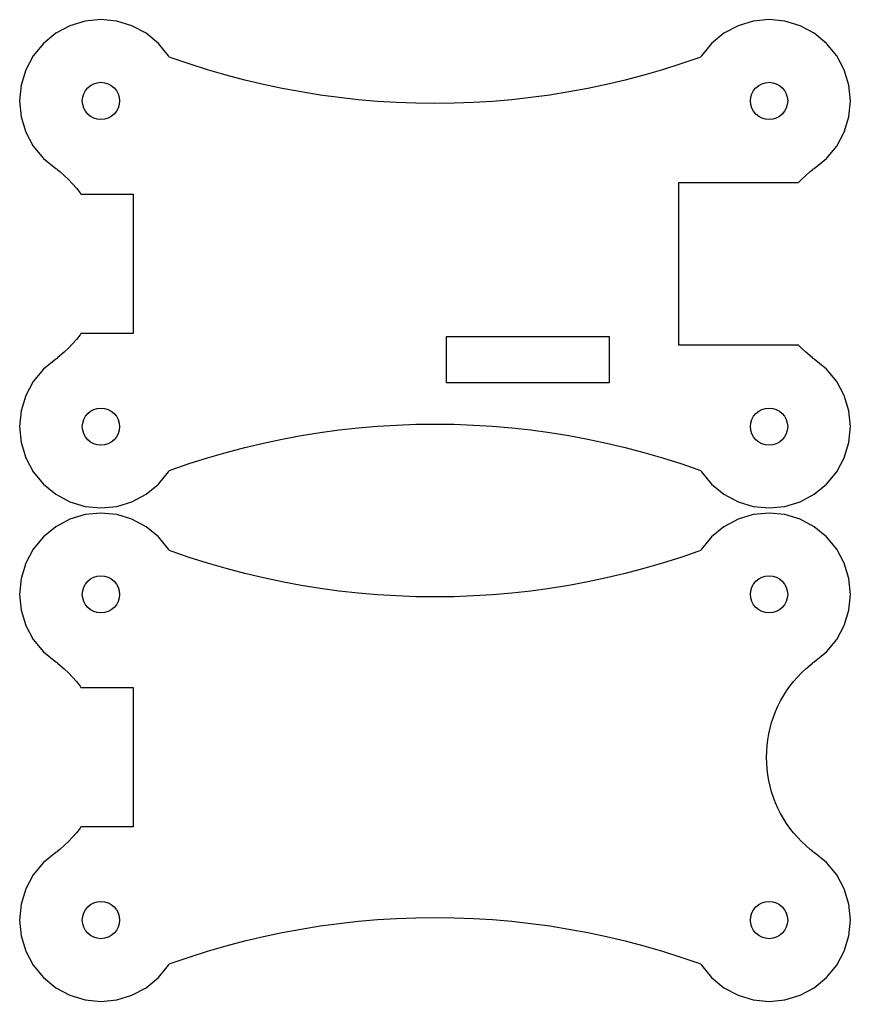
# Model space of a CAD drawing. Header units: metres. Extents: x -11 to 61, y -96 to 74.
# Drawn here: x -10.8 to 60.8, y -10.8 to 73.8 of the extents above; entities that cross this region are included whole.
import ezdxf

# ---------------------------------------------------------------- set-up
doc = ezdxf.new("R2010")
doc.units = ezdxf.units.M

msp = doc.modelspace()

# ---------------------------------------------------------------- linework, layer by layer
for p, q in [((-5.1438, 73.6437), (-6.45695, 73.2453)), ((-3.77817, 73.7782), (-5.1438, 73.6437)), ((-2.41254, 73.6437), (-3.77817, 73.7782)), ((-1.09938, 73.2453), (-2.41254, 73.6437)), ((52.4125, 73.6437), (51.0994, 73.2453)), ((53.7782, 73.7782), (52.4125, 73.6437)), ((55.1438, 73.6437), (53.7782, 73.7782)), ((56.457, 73.2453), (55.1438, 73.6437)), ((-6.45695, 73.2453), (-7.66716, 72.5984)), ((0.11081, 72.5984), (-1.09938, 73.2453)), ((51.0994, 73.2453), (49.8892, 72.5984)), ((57.6672, 72.5984), (56.457, 73.2453)), ((-7.66716, 72.5984), (-8.72792, 71.7279)), ((1.17157, 71.7279), (0.11081, 72.5984)), ((49.8892, 72.5984), (48.8284, 71.7279)), ((58.7279, 71.7279), (57.6672, 72.5984)), ((-8.72792, 71.7279), (-9.59845, 70.6672)), ((2.0421, 70.6672), (1.17157, 71.7279)), ((48.8284, 71.7279), (47.9579, 70.6672)), ((59.5984, 70.6672), (58.7279, 71.7279)), ((-9.59845, 70.6672), (-10.2453, 69.457)), ((2.10133, 70.5563), (2.0421, 70.6672)), ((2.11992, 70.5563), (2.10133, 70.5563)), ((2.2709, 70.5002), (2.11992, 70.5563)), ((3.8367, 69.9615), (2.2709, 70.5002)), ((47.7291, 70.5002), (46.1633, 69.9615)), ((47.8801, 70.5563), (47.7291, 70.5002)), ((47.8987, 70.5563), (47.8801, 70.5563)), ((47.9579, 70.6672), (47.8987, 70.5563)), ((60.2453, 69.457), (59.5984, 70.6672)), ((-10.2453, 69.457), (-10.6437, 68.1438)), ((5.41524, 69.4615), (3.8367, 69.9615)), ((7.00557, 69.0003), (5.41524, 69.4615)), ((44.5847, 69.4615), (42.9944, 69.0003)), ((46.1633, 69.9615), (44.5847, 69.4615)), ((60.6437, 68.1438), (60.2453, 69.457)), ((8.60675, 68.5783), (7.00557, 69.0003)), ((10.2178, 68.1956), (8.60675, 68.5783)), ((41.3932, 68.5783), (39.7822, 68.1956)), ((42.9944, 69.0003), (41.3932, 68.5783)), ((-10.6437, 68.1438), (-10.7782, 66.7782)), ((-5.25638, 67.3905), (-5.10852, 67.6671)), ((-5.10852, 67.6671), (-4.90953, 67.9095)), ((-4.90953, 67.9095), (-4.66708, 68.1085)), ((-4.66708, 68.1085), (-4.39046, 68.2564)), ((-4.39046, 68.2564), (-4.09032, 68.3474)), ((-4.09032, 68.3474), (-3.77817, 68.3782)), ((-3.77817, 68.3782), (-3.46602, 68.3474)), ((-3.46602, 68.3474), (-3.16588, 68.2564)), ((-3.16588, 68.2564), (-2.88925, 68.1085)), ((-2.88925, 68.1085), (-2.64679, 67.9095)), ((-2.64679, 67.9095), (-2.44781, 67.6671)), ((-2.44781, 67.6671), (-2.29996, 67.3905)), ((11.8378, 67.8527), (10.2178, 68.1956)), ((13.4656, 67.5496), (11.8378, 67.8527)), ((38.1622, 67.8527), (36.5343, 67.5496)), ((39.7822, 68.1956), (38.1622, 67.8527)), ((52.3, 67.3905), (52.4478, 67.6671)), ((52.4478, 67.6671), (52.6468, 67.9095)), ((52.6468, 67.9095), (52.8893, 68.1085)), ((52.8893, 68.1085), (53.1659, 68.2564)), ((53.1659, 68.2564), (53.466, 68.3474)), ((53.466, 68.3474), (53.7782, 68.3782)), ((53.7782, 68.3782), (54.0903, 68.3474)), ((54.0903, 68.3474), (54.3905, 68.2564)), ((54.3905, 68.2564), (54.6671, 68.1085)), ((54.6671, 68.1085), (54.9095, 67.9095)), ((54.9095, 67.9095), (55.1085, 67.6671)), ((55.1085, 67.6671), (55.2564, 67.3905)), ((60.7782, 66.7782), (60.6437, 68.1438)), ((-5.37817, 66.7782), (-5.34743, 67.0903)), ((-5.34743, 67.0903), (-5.25638, 67.3905)), ((-2.29996, 67.3905), (-2.20891, 67.0903)), ((-2.20891, 67.0903), (-2.17816, 66.7782)), ((15.1005, 67.2866), (13.4656, 67.5496)), ((16.7413, 67.0637), (15.1005, 67.2866)), ((18.387, 66.8812), (16.7413, 67.0637)), ((20.0368, 66.7392), (18.387, 66.8812)), ((31.613, 66.8812), (29.9632, 66.7392)), ((33.2587, 67.0637), (31.613, 66.8812)), ((34.8995, 67.2866), (33.2587, 67.0637)), ((36.5343, 67.5496), (34.8995, 67.2866)), ((52.1782, 66.7782), (52.2089, 67.0903)), ((52.2089, 67.0903), (52.3, 67.3905)), ((55.2564, 67.3905), (55.3474, 67.0903)), ((55.3474, 67.0903), (55.3782, 66.7782)), ((-10.7782, 66.7782), (-10.6437, 65.4125)), ((-5.34743, 66.466), (-5.37817, 66.7782)), ((-5.25638, 66.1659), (-5.34743, 66.466)), ((-5.10852, 65.8893), (-5.25638, 66.1659)), ((-2.29996, 66.1659), (-2.44781, 65.8893)), ((-2.20891, 66.466), (-2.29996, 66.1659)), ((-2.17816, 66.7782), (-2.20891, 66.466)), ((21.6895, 66.6376), (20.0368, 66.7392)), ((23.3443, 66.5767), (21.6895, 66.6376)), ((25, 66.5563), (23.3443, 66.5767)), ((26.6557, 66.5767), (25, 66.5563)), ((28.3105, 66.6376), (26.6557, 66.5767)), ((29.9632, 66.7392), (28.3105, 66.6376)), ((52.2089, 66.466), (52.1782, 66.7782)), ((52.3, 66.1659), (52.2089, 66.466)), ((52.4478, 65.8893), (52.3, 66.1659)), ((55.2564, 66.1659), (55.1085, 65.8893)), ((55.3474, 66.466), (55.2564, 66.1659)), ((55.3782, 66.7782), (55.3474, 66.466)), ((60.6437, 65.4125), (60.7782, 66.7782)), ((-10.6437, 65.4125), (-10.2453, 64.0994)), ((-4.90953, 65.6468), (-5.10852, 65.8893)), ((-4.66708, 65.4478), (-4.90953, 65.6468)), ((-4.39046, 65.3), (-4.66708, 65.4478)), ((-4.09032, 65.2089), (-4.39046, 65.3)), ((-3.77817, 65.1782), (-4.09032, 65.2089)), ((-3.46602, 65.2089), (-3.77817, 65.1782)), ((-3.16588, 65.3), (-3.46602, 65.2089)), ((-2.88925, 65.4478), (-3.16588, 65.3)), ((-2.64679, 65.6468), (-2.88925, 65.4478)), ((-2.44781, 65.8893), (-2.64679, 65.6468)), ((52.6468, 65.6468), (52.4478, 65.8893)), ((52.8893, 65.4478), (52.6468, 65.6468)), ((53.1659, 65.3), (52.8893, 65.4478)), ((53.466, 65.2089), (53.1659, 65.3)), ((53.7782, 65.1782), (53.466, 65.2089)), ((54.0903, 65.2089), (53.7782, 65.1782)), ((54.3905, 65.3), (54.0903, 65.2089)), ((54.6671, 65.4478), (54.3905, 65.3)), ((54.9095, 65.6468), (54.6671, 65.4478)), ((55.1085, 65.8893), (54.9095, 65.6468)), ((60.2453, 64.0994), (60.6437, 65.4125)), ((-10.2453, 64.0994), (-9.59845, 62.8892)), ((59.5984, 62.8892), (60.2453, 64.0994)), ((-9.59845, 62.8892), (-8.72792, 61.8284)), ((58.7279, 61.8284), (59.5984, 62.8892)), ((-8.72792, 61.8284), (-7.66716, 60.9579)), ((57.6672, 60.9579), (58.7279, 61.8284)), ((-7.66716, 60.9579), (-7.55634, 60.8987)), ((-7.55634, 60.8987), (-7.55634, 60.8816)), ((-7.55634, 60.8816), (-7.31221, 60.6911)), ((57.3122, 60.6911), (57.5563, 60.8816)), ((57.5563, 60.8987), (57.6672, 60.9579)), ((57.5563, 60.8816), (57.5563, 60.8987)), ((-7.31221, 60.6911), (-6.9304, 60.3618)), ((-6.9304, 60.3618), (-6.56523, 60.0141)), ((56.5652, 60.0141), (56.9304, 60.3618)), ((56.9304, 60.3618), (57.3122, 60.6911)), ((-6.56523, 60.0141), (-6.21754, 59.6489)), ((-6.21754, 59.6489), (-5.8882, 59.2671)), ((-5.8882, 59.2671), (-5.57799, 58.8696)), ((46, 45.75), (46, 59.75)), ((46, 59.75), (56.3138, 59.75)), ((56.3138, 59.75), (56.5652, 60.0141)), ((-5.57799, 58.8696), (-5.49376, 58.75)), ((-5.49376, 58.75), (-1, 58.75)), ((-1, 58.75), (-1, 46.75)), ((-5.57799, 46.6304), (-5.8882, 46.2329)), ((-5.49374, 46.75), (-5.57799, 46.6304)), ((-1, 46.75), (-5.49374, 46.75)), ((-6.21754, 45.8511), (-6.56523, 45.4859)), ((-5.8882, 46.2329), (-6.21754, 45.8511)), ((26, 42.5), (26, 46.5)), ((26, 46.5), (40, 46.5)), ((40, 46.5), (40, 42.5)), ((56.3138, 45.75), (46, 45.75)), ((56.5652, 45.4859), (56.3138, 45.75)), ((-6.9304, 45.1382), (-7.31221, 44.8089)), ((-6.56523, 45.4859), (-6.9304, 45.1382)), ((56.9304, 45.1382), (56.5652, 45.4859)), ((57.3122, 44.8089), (56.9304, 45.1382)), ((-7.66716, 44.5421), (-8.72792, 43.6716)), ((-7.55634, 44.6013), (-7.66716, 44.5421)), ((-7.31221, 44.8089), (-7.55634, 44.6184)), ((-7.55634, 44.6184), (-7.55634, 44.6013)), ((57.5563, 44.6184), (57.3122, 44.8089)), ((57.5563, 44.6013), (57.5563, 44.6184)), ((57.6672, 44.5421), (57.5563, 44.6013)), ((58.7279, 43.6716), (57.6672, 44.5421)), ((-8.72792, 43.6716), (-9.59845, 42.6108)), ((59.5984, 42.6108), (58.7279, 43.6716)), ((-9.59845, 42.6108), (-10.2453, 41.4006)), ((40, 42.5), (26, 42.5)), ((60.2453, 41.4006), (59.5984, 42.6108)), ((-10.2453, 41.4006), (-10.6437, 40.0875)), ((60.6437, 40.0875), (60.2453, 41.4006)), ((-10.6437, 40.0875), (-10.7782, 38.7218)), ((-5.10852, 39.6107), (-4.90953, 39.8532)), ((-4.90953, 39.8532), (-4.66708, 40.0522)), ((-4.66708, 40.0522), (-4.39046, 40.2)), ((-4.39046, 40.2), (-4.09032, 40.2911)), ((-4.09032, 40.2911), (-3.77817, 40.3218)), ((-3.77817, 40.3218), (-3.46602, 40.2911)), ((-3.46602, 40.2911), (-3.16588, 40.2)), ((-3.16588, 40.2), (-2.88925, 40.0522)), ((-2.88925, 40.0522), (-2.64679, 39.8532)), ((-2.64679, 39.8532), (-2.44781, 39.6107)), ((52.4478, 39.6107), (52.6468, 39.8532)), ((52.6468, 39.8532), (52.8893, 40.0522)), ((52.8893, 40.0522), (53.1659, 40.2)), ((53.1659, 40.2), (53.466, 40.2911)), ((53.466, 40.2911), (53.7782, 40.3218)), ((53.7782, 40.3218), (54.0903, 40.2911)), ((54.0903, 40.2911), (54.3905, 40.2)), ((54.3905, 40.2), (54.6671, 40.0522)), ((54.6671, 40.0522), (54.9095, 39.8532)), ((54.9095, 39.8532), (55.1085, 39.6107)), ((60.7782, 38.7218), (60.6437, 40.0875)), ((-5.37817, 38.7218), (-5.34743, 39.034)), ((-5.34743, 39.034), (-5.25638, 39.3341)), ((-5.25638, 39.3341), (-5.10852, 39.6107)), ((-2.44781, 39.6107), (-2.29996, 39.3341)), ((-2.29996, 39.3341), (-2.20891, 39.034)), ((-2.20891, 39.034), (-2.17816, 38.7218)), ((21.6895, 38.8624), (23.3443, 38.9233)), ((23.3443, 38.9233), (25, 38.9437)), ((25, 38.9437), (26.6557, 38.9233)), ((26.6557, 38.9233), (28.3105, 38.8624)), ((52.1782, 38.7218), (52.2089, 39.034)), ((52.2089, 39.034), (52.3, 39.3341)), ((52.3, 39.3341), (52.4478, 39.6107)), ((55.1085, 39.6107), (55.2564, 39.3341)), ((55.2564, 39.3341), (55.3474, 39.034)), ((55.3474, 39.034), (55.3782, 38.7218)), ((-10.7782, 38.7218), (-10.6437, 37.3562)), ((-5.34743, 38.4097), (-5.37817, 38.7218)), ((-5.25638, 38.1095), (-5.34743, 38.4097)), ((-5.10852, 37.8329), (-5.25638, 38.1095)), ((-2.29996, 38.1095), (-2.44781, 37.8329)), ((-2.20891, 38.4097), (-2.29996, 38.1095)), ((-2.17816, 38.7218), (-2.20891, 38.4097)), ((13.4656, 37.9504), (15.1005, 38.2134)), ((15.1005, 38.2134), (16.7413, 38.4363)), ((16.7413, 38.4363), (18.387, 38.6188)), ((18.387, 38.6188), (20.0368, 38.7608)), ((20.0368, 38.7608), (21.6895, 38.8624)), ((28.3105, 38.8624), (29.9632, 38.7608)), ((29.9632, 38.7608), (31.613, 38.6188)), ((31.613, 38.6188), (33.2587, 38.4363)), ((33.2587, 38.4363), (34.8995, 38.2134)), ((34.8995, 38.2134), (36.5343, 37.9504)), ((52.2089, 38.4097), (52.1782, 38.7218)), ((52.3, 38.1095), (52.2089, 38.4097)), ((52.4478, 37.8329), (52.3, 38.1095)), ((55.2564, 38.1095), (55.1085, 37.8329)), ((55.3474, 38.4097), (55.2564, 38.1095)), ((55.3782, 38.7218), (55.3474, 38.4097)), ((60.6437, 37.3562), (60.7782, 38.7218)), ((-10.6437, 37.3562), (-10.2453, 36.043)), ((-4.90953, 37.5905), (-5.10852, 37.8329)), ((-4.66708, 37.3915), (-4.90953, 37.5905)), ((-4.39046, 37.2436), (-4.66708, 37.3915)), ((-4.09032, 37.1526), (-4.39046, 37.2436)), ((-3.16588, 37.2436), (-3.46602, 37.1526)), ((-2.88925, 37.3915), (-3.16588, 37.2436)), ((-2.64679, 37.5905), (-2.88925, 37.3915)), ((-2.44781, 37.8329), (-2.64679, 37.5905)), ((8.60675, 36.9217), (10.2178, 37.3044)), ((10.2178, 37.3044), (11.8378, 37.6473)), ((11.8378, 37.6473), (13.4656, 37.9504)), ((36.5343, 37.9504), (38.1622, 37.6473)), ((38.1622, 37.6473), (39.7822, 37.3044)), ((39.7822, 37.3044), (41.3932, 36.9217)), ((52.6468, 37.5905), (52.4478, 37.8329)), ((52.8893, 37.3915), (52.6468, 37.5905)), ((53.1659, 37.2436), (52.8893, 37.3915)), ((53.466, 37.1526), (53.1659, 37.2436)), ((54.3905, 37.2436), (54.0903, 37.1526)), ((54.6671, 37.3915), (54.3905, 37.2436)), ((54.9095, 37.5905), (54.6671, 37.3915)), ((55.1085, 37.8329), (54.9095, 37.5905)), ((60.2453, 36.043), (60.6437, 37.3562)), ((-3.77817, 37.1218), (-4.09032, 37.1526)), ((-3.46602, 37.1526), (-3.77817, 37.1218)), ((5.41524, 36.0385), (7.00557, 36.4997)), ((7.00557, 36.4997), (8.60675, 36.9217)), ((41.3932, 36.9217), (42.9944, 36.4997)), ((42.9944, 36.4997), (44.5847, 36.0385)), ((53.7782, 37.1218), (53.466, 37.1526)), ((54.0903, 37.1526), (53.7782, 37.1218)), ((-10.2453, 36.043), (-9.59845, 34.8328)), ((2.2709, 34.9998), (3.8367, 35.5385)), ((3.8367, 35.5385), (5.41524, 36.0385)), ((44.5847, 36.0385), (46.1633, 35.5385)), ((46.1633, 35.5385), (47.7291, 34.9998)), ((59.5984, 34.8328), (60.2453, 36.043)), ((-9.59845, 34.8328), (-8.72792, 33.7721)), ((1.17157, 33.7721), (2.0421, 34.8328)), ((2.0421, 34.8328), (2.10133, 34.9437)), ((2.10133, 34.9437), (2.11992, 34.9437)), ((2.11992, 34.9437), (2.2709, 34.9998)), ((47.7291, 34.9998), (47.8801, 34.9437)), ((47.8801, 34.9437), (47.8987, 34.9437)), ((47.8987, 34.9437), (47.9579, 34.8328)), ((47.9579, 34.8328), (48.8284, 33.7721)), ((58.7279, 33.7721), (59.5984, 34.8328)), ((-8.72792, 33.7721), (-7.66716, 32.9016)), ((0.11081, 32.9016), (1.17157, 33.7721)), ((48.8284, 33.7721), (49.8892, 32.9016)), ((57.6672, 32.9016), (58.7279, 33.7721)), ((-7.66716, 32.9016), (-6.45695, 32.2547)), ((-6.45695, 32.2547), (-5.1438, 31.8563)), ((-2.41254, 31.8563), (-1.09938, 32.2547)), ((-1.09938, 32.2547), (0.11081, 32.9016)), ((49.8892, 32.9016), (51.0994, 32.2547)), ((51.0994, 32.2547), (52.4125, 31.8563)), ((55.1438, 31.8563), (56.457, 32.2547)), ((56.457, 32.2547), (57.6672, 32.9016)), ((-5.1438, 31.8563), (-3.77817, 31.7218)), ((-3.77817, 31.7218), (-2.41254, 31.8563)), ((52.4125, 31.8563), (53.7782, 31.7218)), ((53.7782, 31.7218), (55.1438, 31.8563)), ((-6.45695, 30.7453), (-7.66716, 30.0984)), ((-5.1438, 31.1437), (-6.45695, 30.7453)), ((-3.77817, 31.2782), (-5.1438, 31.1437)), ((-2.41254, 31.1437), (-3.77817, 31.2782)), ((-1.09938, 30.7453), (-2.41254, 31.1437)), ((0.11081, 30.0984), (-1.09938, 30.7453)), ((51.0994, 30.7453), (49.8892, 30.0984)), ((52.4125, 31.1437), (51.0994, 30.7453)), ((53.7782, 31.2782), (52.4125, 31.1437)), ((55.1438, 31.1437), (53.7782, 31.2782)), ((56.457, 30.7453), (55.1438, 31.1437)), ((57.6672, 30.0984), (56.457, 30.7453)), ((-7.66716, 30.0984), (-8.72792, 29.2279)), ((1.17157, 29.2279), (0.11081, 30.0984)), ((49.8892, 30.0984), (48.8284, 29.2279)), ((58.7279, 29.2279), (57.6672, 30.0984)), ((-8.72792, 29.2279), (-9.59845, 28.1672)), ((2.0421, 28.1672), (1.17157, 29.2279)), ((48.8284, 29.2279), (47.9579, 28.1672)), ((59.5984, 28.1672), (58.7279, 29.2279)), ((-9.59845, 28.1672), (-10.2453, 26.957)), ((2.10133, 28.0563), (2.0421, 28.1672)), ((2.11992, 28.0563), (2.10133, 28.0563)), ((2.2709, 28.0002), (2.11992, 28.0563)), ((3.8367, 27.4615), (2.2709, 28.0002)), ((47.7291, 28.0002), (46.1633, 27.4615)), ((47.8801, 28.0563), (47.7291, 28.0002)), ((47.8987, 28.0563), (47.8801, 28.0563)), ((47.9579, 28.1672), (47.8987, 28.0563)), ((60.2453, 26.957), (59.5984, 28.1672)), ((5.41524, 26.9615), (3.8367, 27.4615)), ((46.1633, 27.4615), (44.5847, 26.9615)), ((-10.2453, 26.957), (-10.6437, 25.6438)), ((7.00557, 26.5003), (5.41524, 26.9615)), ((8.60675, 26.0783), (7.00557, 26.5003)), ((42.9944, 26.5003), (41.3932, 26.0783)), ((44.5847, 26.9615), (42.9944, 26.5003)), ((60.6437, 25.6438), (60.2453, 26.957)), ((-10.6437, 25.6438), (-10.7782, 24.2782)), ((-5.10852, 25.1671), (-4.90953, 25.4095)), ((-4.90953, 25.4095), (-4.66708, 25.6085)), ((-4.66708, 25.6085), (-4.39046, 25.7564)), ((-4.39046, 25.7564), (-4.09032, 25.8474)), ((-4.09032, 25.8474), (-3.77817, 25.8782)), ((-3.77817, 25.8782), (-3.46602, 25.8474)), ((-3.46602, 25.8474), (-3.16588, 25.7564)), ((-3.16588, 25.7564), (-2.88925, 25.6085)), ((-2.88925, 25.6085), (-2.64679, 25.4095)), ((-2.64679, 25.4095), (-2.44781, 25.1671)), ((10.2178, 25.6956), (8.60675, 26.0783)), ((11.8378, 25.3527), (10.2178, 25.6956)), ((39.7822, 25.6956), (38.1622, 25.3527)), ((41.3932, 26.0783), (39.7822, 25.6956)), ((52.4478, 25.1671), (52.6468, 25.4095)), ((52.6468, 25.4095), (52.8893, 25.6085)), ((52.8893, 25.6085), (53.1659, 25.7564)), ((53.1659, 25.7564), (53.466, 25.8474)), ((53.466, 25.8474), (53.7782, 25.8782)), ((53.7782, 25.8782), (54.0903, 25.8474)), ((54.0903, 25.8474), (54.3905, 25.7564)), ((54.3905, 25.7564), (54.6671, 25.6085)), ((54.6671, 25.6085), (54.9095, 25.4095)), ((54.9095, 25.4095), (55.1085, 25.1671)), ((60.7782, 24.2782), (60.6437, 25.6438)), ((-5.37817, 24.2782), (-5.34743, 24.5903)), ((-5.34743, 24.5903), (-5.25638, 24.8905)), ((-5.25638, 24.8905), (-5.10852, 25.1671)), ((-2.44781, 25.1671), (-2.29996, 24.8905)), ((-2.29996, 24.8905), (-2.20891, 24.5903)), ((-2.20891, 24.5903), (-2.17816, 24.2782)), ((13.4656, 25.0496), (11.8378, 25.3527)), ((15.1005, 24.7866), (13.4656, 25.0496)), ((16.7413, 24.5637), (15.1005, 24.7866)), ((18.387, 24.3812), (16.7413, 24.5637)), ((33.2587, 24.5637), (31.613, 24.3812)), ((34.8995, 24.7866), (33.2587, 24.5637)), ((36.5343, 25.0496), (34.8995, 24.7866)), ((38.1622, 25.3527), (36.5343, 25.0496)), ((52.1782, 24.2782), (52.2089, 24.5903)), ((52.2089, 24.5903), (52.3, 24.8905)), ((52.3, 24.8905), (52.4478, 25.1671)), ((55.1085, 25.1671), (55.2564, 24.8905)), ((55.2564, 24.8905), (55.3474, 24.5903)), ((55.3474, 24.5903), (55.3782, 24.2782)), ((-10.7782, 24.2782), (-10.6437, 22.9125)), ((-5.34743, 23.966), (-5.37817, 24.2782)), ((-5.25638, 23.6659), (-5.34743, 23.966)), ((-2.20891, 23.966), (-2.29996, 23.6659)), ((-2.17816, 24.2782), (-2.20891, 23.966)), ((20.0368, 24.2392), (18.387, 24.3812)), ((21.6895, 24.1376), (20.0368, 24.2392)), ((23.3443, 24.0767), (21.6895, 24.1376)), ((25, 24.0563), (23.3443, 24.0767)), ((26.6557, 24.0767), (25, 24.0563)), ((28.3105, 24.1376), (26.6557, 24.0767)), ((29.9632, 24.2392), (28.3105, 24.1376)), ((31.613, 24.3812), (29.9632, 24.2392)), ((52.2089, 23.966), (52.1782, 24.2782)), ((52.3, 23.6659), (52.2089, 23.966)), ((55.3474, 23.966), (55.2564, 23.6659)), ((55.3782, 24.2782), (55.3474, 23.966)), ((60.6437, 22.9125), (60.7782, 24.2782)), ((-10.6437, 22.9125), (-10.2453, 21.5994)), ((-5.10852, 23.3893), (-5.25638, 23.6659)), ((-4.90953, 23.1468), (-5.10852, 23.3893)), ((-4.66708, 22.9478), (-4.90953, 23.1468)), ((-4.39046, 22.8), (-4.66708, 22.9478)), ((-2.88925, 22.9478), (-3.16588, 22.8)), ((-2.64679, 23.1468), (-2.88925, 22.9478)), ((-2.44781, 23.3893), (-2.64679, 23.1468)), ((-2.29996, 23.6659), (-2.44781, 23.3893)), ((52.4478, 23.3893), (52.3, 23.6659)), ((52.6468, 23.1468), (52.4478, 23.3893)), ((52.8893, 22.9478), (52.6468, 23.1468)), ((53.1659, 22.8), (52.8893, 22.9478)), ((54.6671, 22.9478), (54.3905, 22.8)), ((54.9095, 23.1468), (54.6671, 22.9478)), ((55.1085, 23.3893), (54.9095, 23.1468)), ((55.2564, 23.6659), (55.1085, 23.3893)), ((60.2453, 21.5994), (60.6437, 22.9125)), ((-4.09032, 22.7089), (-4.39046, 22.8)), ((-3.77817, 22.6782), (-4.09032, 22.7089)), ((-3.46602, 22.7089), (-3.77817, 22.6782)), ((-3.16588, 22.8), (-3.46602, 22.7089)), ((53.466, 22.7089), (53.1659, 22.8)), ((53.7782, 22.6782), (53.466, 22.7089)), ((54.0903, 22.7089), (53.7782, 22.6782)), ((54.3905, 22.8), (54.0903, 22.7089)), ((-10.2453, 21.5994), (-9.59845, 20.3892)), ((59.5984, 20.3892), (60.2453, 21.5994)), ((-9.59845, 20.3892), (-8.72792, 19.3284)), ((58.7279, 19.3284), (59.5984, 20.3892)), ((-8.72792, 19.3284), (-7.66716, 18.4579)), ((57.6672, 18.4579), (58.7279, 19.3284)), ((-7.66716, 18.4579), (-7.55634, 18.3987)), ((-7.55634, 18.3987), (-7.55634, 18.3816)), ((-7.55634, 18.3816), (-7.31221, 18.1911)), ((-7.31221, 18.1911), (-6.9304, 17.8618)), ((-6.9304, 17.8618), (-6.56523, 17.5141)), ((56.5652, 17.5141), (56.9304, 17.8618)), ((56.9304, 17.8618), (57.3122, 18.1911)), ((57.3122, 18.1911), (57.5563, 18.3816)), ((57.5563, 18.3987), (57.6672, 18.4579)), ((57.5563, 18.3816), (57.5563, 18.3987)), ((-6.56523, 17.5141), (-6.21754, 17.1489)), ((-6.21754, 17.1489), (-5.8882, 16.7671)), ((55.8882, 16.7671), (56.2175, 17.1489)), ((56.2175, 17.1489), (56.5652, 17.5141)), ((-5.8882, 16.7671), (-5.57799, 16.3696)), ((-5.57799, 16.3696), (-5.49376, 16.25)), ((-5.49376, 16.25), (-1, 16.25)), ((-1, 16.25), (-1, 4.25)), ((55.2877, 15.9574), (55.578, 16.3696)), ((55.578, 16.3696), (55.8882, 16.7671)), ((54.7694, 15.0927), (55.0179, 15.5314)), ((55.0179, 15.5314), (55.2877, 15.9574)), ((54.3383, 14.1813), (54.5427, 14.6423)), ((54.5427, 14.6423), (54.7694, 15.0927)), ((53.9987, 13.2321), (54.1569, 13.7109)), ((54.1569, 13.7109), (54.3383, 14.1813)), ((53.7537, 12.2542), (53.8642, 12.7461)), ((53.8642, 12.7461), (53.9987, 13.2321)), ((53.6675, 11.7574), (53.7537, 12.2542)), ((53.5687, 10.7541), (53.6058, 11.2569)), ((53.6058, 11.2569), (53.6675, 11.7574)), ((53.5563, 10.25), (53.5687, 10.7541)), ((53.5687, 9.74593), (53.5563, 10.25)), ((53.6058, 9.24306), (53.5687, 9.74593)), ((53.6675, 8.74263), (53.6058, 9.24306)), ((53.7537, 8.24583), (53.6675, 8.74263)), ((53.8642, 7.75386), (53.7537, 8.24583)), ((53.9987, 7.2679), (53.8642, 7.75386)), ((54.1569, 6.78912), (53.9987, 7.2679)), ((54.3383, 6.3187), (54.1569, 6.78912)), ((54.5427, 5.85773), (54.3383, 6.3187)), ((54.7694, 5.40733), (54.5427, 5.85773)), ((55.0179, 4.96863), (54.7694, 5.40733)), ((-5.49374, 4.25), (-5.57799, 4.13039)), ((-1, 4.25), (-5.49374, 4.25)), ((55.2877, 4.54263), (55.0179, 4.96863)), ((55.578, 4.13039), (55.2877, 4.54263)), ((-5.8882, 3.73288), (-6.21754, 3.35107)), ((-5.57799, 4.13039), (-5.8882, 3.73288)), ((55.8882, 3.73288), (55.578, 4.13039)), ((56.2175, 3.35107), (55.8882, 3.73288)), ((-6.9304, 2.63821), (-7.31221, 2.30887)), ((-6.56523, 2.9859), (-6.9304, 2.63821)), ((-6.21754, 3.35107), (-6.56523, 2.9859)), ((56.5652, 2.9859), (56.2175, 3.35107)), ((56.9304, 2.63821), (56.5652, 2.9859)), ((57.3122, 2.30887), (56.9304, 2.63821)), ((-7.66716, 2.0421), (-8.72792, 1.17157)), ((-7.55634, 2.10133), (-7.66716, 2.0421)), ((-7.31221, 2.30887), (-7.55634, 2.11836)), ((-7.55634, 2.11836), (-7.55634, 2.10133)), ((57.5563, 2.11836), (57.3122, 2.30887)), ((57.5563, 2.10133), (57.5563, 2.11836)), ((57.6672, 2.0421), (57.5563, 2.10133)), ((58.7279, 1.17157), (57.6672, 2.0421)), ((-8.72792, 1.17157), (-9.59845, 0.11081)), ((59.5984, 0.11081), (58.7279, 1.17157)), ((-9.59845, 0.11081), (-10.2453, -1.09938)), ((60.2453, -1.09938), (59.5984, 0.11081)), ((-10.2453, -1.09938), (-10.6437, -2.41254)), ((60.6437, -2.41254), (60.2453, -1.09938)), ((-10.6437, -2.41254), (-10.7782, -3.77817)), ((-4.90953, -2.64679), (-4.66708, -2.44781)), ((-4.66708, -2.44781), (-4.39046, -2.29996)), ((-4.39046, -2.29996), (-4.09032, -2.20891)), ((-4.09032, -2.20891), (-3.77817, -2.17816)), ((-3.77817, -2.17816), (-3.46602, -2.20891)), ((-3.46602, -2.20891), (-3.16588, -2.29996)), ((-3.16588, -2.29996), (-2.88925, -2.44781)), ((-2.88925, -2.44781), (-2.64679, -2.64679)), ((52.6468, -2.64679), (52.8893, -2.44781)), ((52.8893, -2.44781), (53.1659, -2.29996)), ((53.1659, -2.29996), (53.466, -2.20891)), ((53.466, -2.20891), (53.7782, -2.17816)), ((53.7782, -2.17816), (54.0903, -2.20891)), ((54.0903, -2.20891), (54.3905, -2.29996)), ((54.3905, -2.29996), (54.6671, -2.44781)), ((54.6671, -2.44781), (54.9095, -2.64679)), ((60.7782, -3.77817), (60.6437, -2.41254)), ((-5.34743, -3.46602), (-5.25638, -3.16588)), ((-5.25638, -3.16588), (-5.10852, -2.88925)), ((-5.10852, -2.88925), (-4.90953, -2.64679)), ((-2.64679, -2.64679), (-2.44781, -2.88925)), ((-2.44781, -2.88925), (-2.29996, -3.16588)), ((-2.29996, -3.16588), (-2.20891, -3.46602)), ((52.2089, -3.46602), (52.3, -3.16588)), ((52.3, -3.16588), (52.4478, -2.88925)), ((52.4478, -2.88925), (52.6468, -2.64679)), ((54.9095, -2.64679), (55.1085, -2.88925)), ((55.1085, -2.88925), (55.2564, -3.16588)), ((55.2564, -3.16588), (55.3474, -3.46602)), ((-10.7782, -3.77817), (-10.6437, -5.1438)), ((-5.37817, -3.77817), (-5.34743, -3.46602)), ((-5.34743, -4.09032), (-5.37817, -3.77817)), ((-5.25638, -4.39046), (-5.34743, -4.09032)), ((-2.20891, -4.09032), (-2.29996, -4.39046)), ((-2.20891, -3.46602), (-2.17816, -3.77817)), ((-2.17816, -3.77817), (-2.20891, -4.09032)), ((15.1005, -4.28658), (16.7413, -4.06372)), ((16.7413, -4.06372), (18.387, -3.88121)), ((18.387, -3.88121), (20.0368, -3.73915)), ((20.0368, -3.73915), (21.6895, -3.6376)), ((21.6895, -3.6376), (23.3443, -3.57666)), ((23.3443, -3.57666), (25, -3.55634)), ((25, -3.55634), (26.6557, -3.57666)), ((26.6557, -3.57666), (28.3105, -3.6376)), ((28.3105, -3.6376), (29.9632, -3.73915)), ((29.9632, -3.73915), (31.613, -3.88121)), ((31.613, -3.88121), (33.2587, -4.06372)), ((33.2587, -4.06372), (34.8995, -4.28658)), ((52.1782, -3.77817), (52.2089, -3.46602)), ((52.2089, -4.09032), (52.1782, -3.77817)), ((52.3, -4.39046), (52.2089, -4.09032)), ((55.3474, -4.09032), (55.2564, -4.39046)), ((55.3474, -3.46602), (55.3782, -3.77817)), ((55.3782, -3.77817), (55.3474, -4.09032)), ((60.6437, -5.1438), (60.7782, -3.77817)), ((-5.10852, -4.66708), (-5.25638, -4.39046)), ((-4.90953, -4.90953), (-5.10852, -4.66708)), ((-4.66708, -5.10852), (-4.90953, -4.90953)), ((-2.64679, -4.90953), (-2.88925, -5.10852)), ((-2.44781, -4.66708), (-2.64679, -4.90953)), ((-2.29996, -4.39046), (-2.44781, -4.66708)), ((10.2178, -5.19565), (11.8378, -4.85271)), ((11.8378, -4.85271), (13.4656, -4.54962)), ((13.4656, -4.54962), (15.1005, -4.28658)), ((34.8995, -4.28658), (36.5343, -4.54962)), ((36.5343, -4.54962), (38.1622, -4.85271)), ((38.1622, -4.85271), (39.7822, -5.19565)), ((52.4478, -4.66708), (52.3, -4.39046)), ((52.6468, -4.90953), (52.4478, -4.66708)), ((52.8893, -5.10852), (52.6468, -4.90953)), ((54.9095, -4.90953), (54.6671, -5.10852)), ((55.1085, -4.66708), (54.9095, -4.90953)), ((55.2564, -4.39046), (55.1085, -4.66708)), ((-10.6437, -5.1438), (-10.2453, -6.45695)), ((-4.39046, -5.25638), (-4.66708, -5.10852)), ((-4.09032, -5.34743), (-4.39046, -5.25638)), ((-3.77817, -5.37817), (-4.09032, -5.34743)), ((-3.46602, -5.34743), (-3.77817, -5.37817)), ((-3.16588, -5.25638), (-3.46602, -5.34743)), ((-2.88925, -5.10852), (-3.16588, -5.25638)), ((7.00557, -6.00027), (8.60675, -5.57826)), ((8.60675, -5.57826), (10.2178, -5.19565)), ((39.7822, -5.19565), (41.3932, -5.57826)), ((41.3932, -5.57826), (42.9944, -6.00027)), ((53.1659, -5.25638), (52.8893, -5.10852)), ((53.466, -5.34743), (53.1659, -5.25638)), ((53.7782, -5.37817), (53.466, -5.34743)), ((54.0903, -5.34743), (53.7782, -5.37817)), ((54.3905, -5.25638), (54.0903, -5.34743)), ((54.6671, -5.10852), (54.3905, -5.25638)), ((60.2453, -6.45695), (60.6437, -5.1438)), ((-10.2453, -6.45695), (-9.59845, -7.66716)), ((3.8367, -6.96155), (5.41524, -6.46147)), ((5.41524, -6.46147), (7.00557, -6.00027)), ((42.9944, -6.00027), (44.5847, -6.46147)), ((44.5847, -6.46147), (46.1633, -6.96155)), ((59.5984, -7.66716), (60.2453, -6.45695)), ((2.0421, -7.66716), (2.10133, -7.55634)), ((2.10133, -7.55634), (2.11992, -7.55634)), ((2.11992, -7.55634), (2.2709, -7.50021)), ((2.2709, -7.50021), (3.8367, -6.96155)), ((46.1633, -6.96155), (47.7291, -7.50021)), ((47.7291, -7.50021), (47.8801, -7.55634)), ((47.8801, -7.55634), (47.8987, -7.55634)), ((47.8987, -7.55634), (47.9579, -7.66716)), ((-9.59845, -7.66716), (-8.72792, -8.72792)), ((1.17157, -8.72792), (2.0421, -7.66716)), ((47.9579, -7.66716), (48.8284, -8.72792)), ((58.7279, -8.72792), (59.5984, -7.66716)), ((-8.72792, -8.72792), (-7.66716, -9.59845)), ((0.11081, -9.59845), (1.17157, -8.72792)), ((48.8284, -8.72792), (49.8892, -9.59845)), ((57.6672, -9.59845), (58.7279, -8.72792)), ((-7.66716, -9.59845), (-6.45695, -10.2453)), ((-1.09938, -10.2453), (0.11081, -9.59845)), ((49.8892, -9.59845), (51.0994, -10.2453)), ((56.457, -10.2453), (57.6672, -9.59845)), ((-6.45695, -10.2453), (-5.1438, -10.6437)), ((-5.1438, -10.6437), (-3.77817, -10.7782)), ((-3.77817, -10.7782), (-2.41254, -10.6437)), ((-2.41254, -10.6437), (-1.09938, -10.2453)), ((51.0994, -10.2453), (52.4125, -10.6437)), ((52.4125, -10.6437), (53.7782, -10.7782)), ((53.7782, -10.7782), (55.1438, -10.6437)), ((55.1438, -10.6437), (56.457, -10.2453))]:
    msp.add_line(p, q)

doc.saveas('drawing.dxf')
